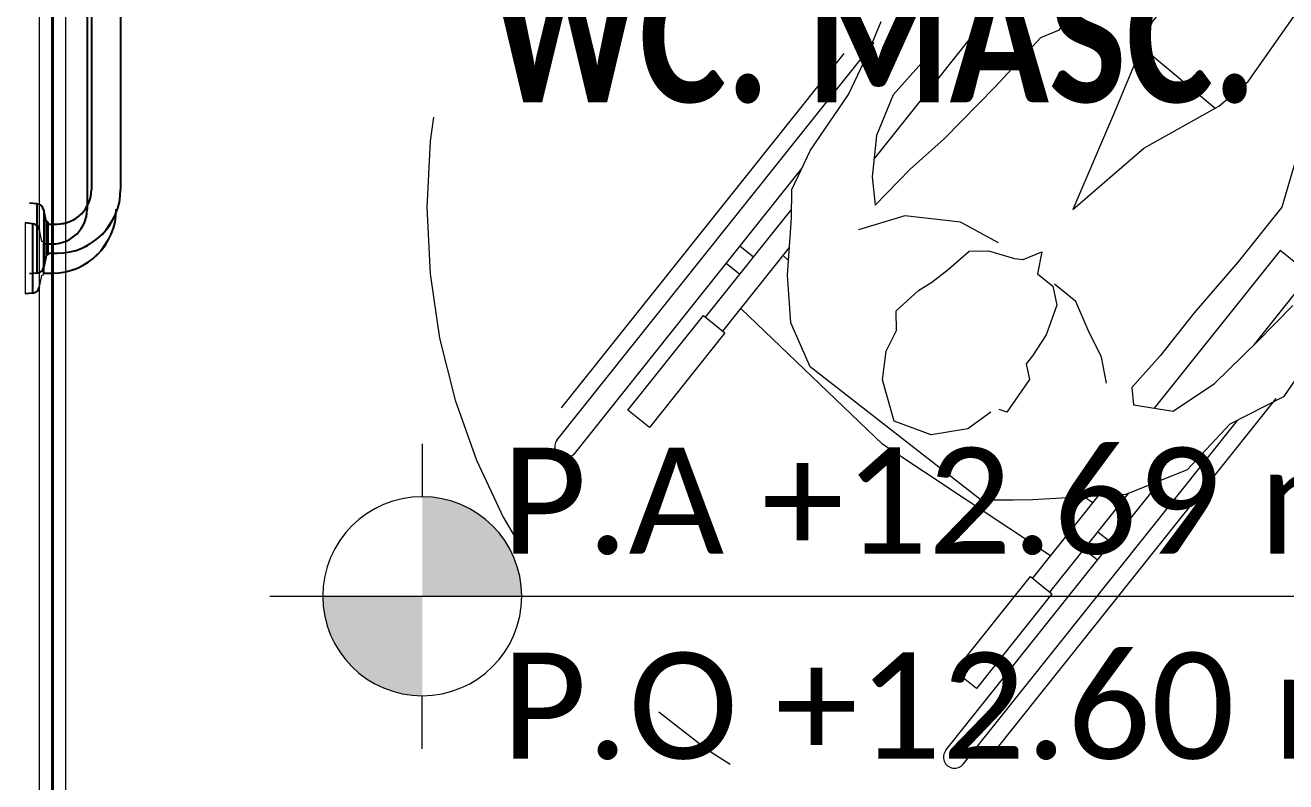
# Model space of a CAD drawing. Extents: x -14.2 to 52.3, y 3.7 to 90.9.
# Drawn here: x 28.876 to 30.302, y 19.298 to 20.154 of the extents above; entities that cross this region are included whole.
import ezdxf

# ---------------------------------------------------------------- set-up
doc = ezdxf.new("R2010")
doc.units = 0
doc.linetypes.add('limpo_PINI-PSG-PE-0102-LAZ-R00$0$IMPORT-IMPORT-DASHDOT', pattern=[1, 0.5, -0.25, 0, -0.25])
for name, color, linetype, lineweight, true_color in [('limpo_PINI-PSG-PE-0102-LAZ-R00$0$0-16', 7, 'limpo_PINI-PSG-PE-0102-LAZ-R00$0$IMPORT-IMPORT-DASHDOT', 5, 0x999999), ('limpo_PINI-PSG-PE-0102-LAZ-R00$0$0-19', 7, 'Continuous', 25, 0x999999), ('limpo_PINI-PSG-PE-0102-LAZ-R00$0$0-8', 7, 'Continuous', 5, 0x999999)]:
    doc.layers.add(name, color=color, linetype=linetype, lineweight=lineweight, true_color=true_color)
for name, color, linetype, lineweight in [('limpo_PINI-PSG-PE-0102-LAZ-R00$0$0-20', 7, 'Continuous', 5), ('limpo_PINI-PSG-PE-0102-LAZ-R00$0$A-AREA-IDEN', 2, 'Continuous', 5), ('limpo_PINI-PSG-PE-0102-LAZ-R00$0$A-WALL', 1, 'Continuous', 5), ('limpo_PINI-PSG-PE-0102-LAZ-R00$0$A-WALL-FNSH', 1, 'Continuous', 40), ('limpo_PINI-PSG-PE-0102-LAZ-R00$0$G-ANNO-DIMS', 1, 'Continuous', 5), ('limpo_PINI-PSG-PE-0102-LAZ-R00$0$LAYOUT_AMB_LAZ_dwg', 8, 'Continuous', 5)]:
    doc.layers.add(name, color=color, linetype=linetype, lineweight=lineweight)
doc.layers.add('limpo_PINI-PSG-PE-0102-LAZ-R00$0$XR_ARQT', color=7, linetype='Continuous')
doc.layers.add('XR_ARQT', color=7, linetype='Continuous')
doc.styles.add('limpo_PINI-PSG-PE-0102-LAZ-R00$0$Calibri_2', font='calibri.ttf', dxfattribs={"height": 0.22})
doc.styles.add('limpo_PINI-PSG-PE-0102-LAZ-R00$0$Calibri_B', font='calibrib.ttf', dxfattribs={"width": 0.8, "height": 150})

# ---------------------------------------------------------------- blocks, each defined once
blk = doc.blocks.new('limpo_PINI-PSG-PE-0102-LAZ-R00$0$LAZ GERAL - PNE_dwg-25011385-009 - PRE - PAV_ LAZER - GERAL')
at = {"layer": 'limpo_PINI-PSG-PE-0102-LAZ-R00$0$0-16'}
blk.add_arc((8.4534, -4.8828), 0.75, 4.0418, 355.9582, dxfattribs=at)
at = {"layer": 'limpo_PINI-PSG-PE-0102-LAZ-R00$0$0-19'}
for points in [[(7.3242, -4.1733), (7.3242, -4.1733), (7.3242, -4.8623), (7.3242, -4.8623)], [(7.3572, -4.1733), (7.3572, -4.1733), (7.3572, -4.8623), (7.3572, -4.8623)], [(7.2853, -4.9345), (7.3251, -4.9345), (7.3572, -4.9021), (7.3572, -4.8623)], [(7.2853, -4.9015), (7.3067, -4.9015), (7.3242, -4.884), (7.3242, -4.8623)], [(7.2625, -4.8787), (7.2625, -4.8787), (7.2543, -4.8778), (7.2543, -4.8778)], [(7.2704, -4.8857), (7.2695, -4.882), (7.2664, -4.8789), (7.2622, -4.8787)], [(7.2625, -4.8787), (7.2625, -4.8787), (7.2625, -4.9523), (7.2625, -4.9523)], [(7.2704, -4.8857), (7.2704, -4.8857), (7.2704, -4.9461), (7.2704, -4.9461)], [(7.2729, -4.8987), (7.2729, -4.8987), (7.2704, -4.8857), (7.2704, -4.8857)], [(7.2729, -4.8987), (7.2729, -4.8987), (7.2729, -4.9345), (7.2729, -4.9345)], [(7.2749, -4.899), (7.2749, -4.899), (7.2729, -4.8987), (7.2729, -4.8987)], [(7.2749, -4.899), (7.2749, -4.899), (7.2749, -4.9342), (7.2749, -4.9342)], [(7.2749, -4.9015), (7.2749, -4.9015), (7.2853, -4.9015), (7.2853, -4.9015)], [(7.2729, -4.937), (7.2729, -4.937), (7.2704, -4.95), (7.2704, -4.95)], [(7.2704, -4.9461), (7.2704, -4.9461), (7.2704, -4.95), (7.2704, -4.95)], [(7.2729, -4.9345), (7.2729, -4.9345), (7.2729, -4.937), (7.2729, -4.937)], [(7.2749, -4.9365), (7.2749, -4.9365), (7.2729, -4.937), (7.2729, -4.937)], [(7.2749, -4.9342), (7.2749, -4.9342), (7.2749, -4.9365), (7.2749, -4.9365)], [(7.2749, -4.9345), (7.2749, -4.9345), (7.2853, -4.9345), (7.2853, -4.9345)], [(7.2625, -4.9571), (7.2625, -4.9571), (7.2543, -4.9579), (7.2543, -4.9579)], [(7.2625, -4.9571), (7.2664, -4.9568), (7.2695, -4.954), (7.2704, -4.95)], [(7.2625, -4.9523), (7.2625, -4.9523), (7.2625, -4.9571), (7.2625, -4.9571)]]:
    blk.add_open_spline(points, degree=3, dxfattribs=at)
at = {"layer": 'limpo_PINI-PSG-PE-0102-LAZ-R00$0$0-20', "flags": 128}
for points in [[(7.2543, -4.9579), (7.2625, -4.9571), (7.2636, -4.9569), (7.2649, -4.9565), (7.266, -4.956), (7.2676, -4.9549), (7.2684, -4.9541), (7.2694, -4.9525), (7.2704, -4.95), (7.2729, -4.937), (7.2749, -4.9365), (7.2749, -4.9345), (7.2853, -4.9345), (7.2899, -4.9344), (7.2962, -4.9337), (7.3059, -4.9315), (7.3123, -4.9292), (7.3281, -4.9203), (7.3394, -4.9098), (7.3512, -4.8911), (7.3547, -4.8814), (7.3566, -4.8716), (7.3572, -4.8623), (7.3572, -4.1733)], [(7.3242, -4.1733), (7.3242, -4.8623), (7.3233, -4.8708), (7.3214, -4.877), (7.3183, -4.8831), (7.3144, -4.8883), (7.3102, -4.8924), (7.3041, -4.8966), (7.2951, -4.9002), (7.2886, -4.9014), (7.2853, -4.9015), (7.2749, -4.9015), (7.2749, -4.899), (7.2729, -4.8987), (7.2704, -4.8857), (7.2697, -4.8839), (7.2688, -4.8823), (7.2668, -4.8803), (7.2651, -4.8794), (7.2632, -4.8788), (7.2625, -4.8787), (7.2543, -4.8778)]]:
    blk.add_lwpolyline(points, dxfattribs=at)
at = {"layer": 'limpo_PINI-PSG-PE-0102-LAZ-R00$0$0-8'}
for p, q in [((7.8508, -5.1455), (8.2095, -4.6961)), ((8.5947, -4.7706), (8.5119, -4.7014)), ((7.8557, -5.1094), (8.1754, -4.7089)), ((7.8704, -5.1611), (8.1275, -4.8389)), ((8.0186, -5.0069), (8.1161, -4.8848)), ((8.0382, -5.0225), (8.1135, -4.9282)), ((8.0729, -4.939), (8.0575, -4.9267)), ((8.0573, -4.9585), (8.0419, -4.9462)), ((8.1124, -4.9429), (8.1064, -4.9371)), ((8.3442, -5.4993), (8.6639, -5.0988)), ((8.31, -5.512), (8.6201, -5.1236)), ((8.2905, -5.4964), (8.5341, -5.1912)), ((8.3884, -5.3021), (8.4627, -5.209)), ((8.408, -5.3177), (8.497, -5.2061)), ((8.4566, -5.2166), (8.4464, -5.2099)), ((8.4776, -5.262), (8.4622, -5.2497)), ((8.462, -5.2815), (8.4466, -5.2692))]:
    blk.add_line(p, q, dxfattribs=at)
at = {"layer": 'limpo_PINI-PSG-PE-0102-LAZ-R00$0$0-8', "flags": 128}
for points in [[(8.3303, -5.2136), (8.1369, -5.0628), (8.1152, -5.0131), (8.1112, -4.9594), (8.116, -4.8946), (8.1164, -4.8625), (8.1375, -4.818), (8.1805, -4.755), (8.2016, -4.7105), (8.2174, -4.6726)], [(8.2676, -4.6549), (8.2721, -4.6946), (8.2628, -4.7197), (8.2307, -4.7554), (8.2119, -4.8016), (8.2071, -4.8483), (8.2106, -4.88), (8.2502, -4.8395), (8.2885, -4.8051), (8.3461, -4.7464), (8.398, -4.6905), (8.4191, -4.6821), (8.4587, -4.6235)], [(8.6756, -4.4466), (8.654, -4.4691), (8.6285, -4.5282), (8.5881, -4.5969), (8.5243, -4.6723), (8.5037, -4.7207), (8.48, -4.7775), (8.4339, -4.885), (8.5144, -4.8158), (8.5993, -4.7682), (8.6323, -4.7404), (8.6859, -4.6642)], [(8.6892, -4.8183), (8.6703, -4.8826), (8.6211, -4.9443), (8.5714, -5.002), (8.5327, -5.0505), (8.5006, -5.0862), (8.5028, -5.106), (8.5477, -5.113), (8.5944, -5.0817), (8.6432, -5.0341), (8.6828, -4.9935)], [(8.6947, -5.0644), (8.6723, -5.097), (8.6116, -5.1279), (8.5632, -5.1795), (8.4941, -5.2073), (8.3885, -5.2131), (8.3664, -5.2136), (8.3303, -5.2136)], [(8.2091, -4.8284), (8.3377, -4.6673), (8.3035, -4.64), (8.2706, -4.6813)], [(8.1162, -4.8755), (8.1158, -4.8752), (8.1162, -4.8746)], [(8.3498, -4.9226), (8.3071, -4.8993), (8.2441, -4.8923), (8.1917, -4.9082)], [(8.3412, -5.1141), (8.3153, -5.1331), (8.2739, -5.1397), (8.232, -5.1244), (8.2188, -5.0777), (8.2231, -5.0451), (8.2346, -5.0218), (8.2341, -4.9997), (8.2596, -4.9768), (8.2746, -4.9671), (8.2931, -4.953), (8.3168, -4.9323), (8.3388, -4.9318), (8.3679, -4.9406), (8.378, -4.9415), (8.3991, -4.9331), (8.3939, -4.9577), (8.4115, -4.9718), (8.4159, -4.9934), (8.4037, -5.0269), (8.3883, -5.0506), (8.3812, -5.0595), (8.3852, -5.0771), (8.3593, -5.1141), (8.3509, -5.111)], [(8.6393, -5.0379), (8.7026, -4.9586), (8.6684, -4.9313), (8.5261, -5.1096)], [(8.472, -5.0814), (8.4666, -5.0519), (8.4512, -5.0215), (8.4375, -4.9889), (8.4133, -4.9696)], [(8.4088, -5.2765), (8.219, -5.1509), (8.0586, -4.997)]]:
    blk.add_lwpolyline(points, dxfattribs=at)
for points in [[(7.9553, -5.1314), (7.9309, -5.1119), (8.0162, -5.005), (8.0406, -5.0245)], [(8.386, -5.3001), (8.4104, -5.3196), (8.3251, -5.4265), (8.3007, -5.407)]]:
    blk.add_lwpolyline(points, close=True, dxfattribs=at)
at = {"layer": 'limpo_PINI-PSG-PE-0102-LAZ-R00$0$0-8'}
for centre, major_axis, start_param, end_param in [((7.8606, -5.1533), (0.0013, 0.0124), 1.002164, 4.143757), ((8.3002, -5.5042), (-0.0054, 0.0113), 0.448591, 3.590184)]:
    blk.add_ellipse(centre, major_axis=major_axis, ratio=1, start_param=start_param, end_param=end_param, dxfattribs=at)
blk = doc.blocks.new('limpo_PINI-PSG-PE-0102-LAZ-R00$0$LAYOUT_AMB_LAZ_dwg-2867451-5PPE_008_LAZER__P_A_0_09_')
at = {"color": 9, "lineweight": 5, "flags": 128}
blk.add_lwpolyline([(37479.3, 14855.3), (37479.3, 14166.3), (37478.4, 14157.8), (37476.4, 14151.6), (37473.4, 14145.5), (37469.5, 14140.3), (37465.3, 14136.2), (37459.2, 14132), (37450.2, 14128.3), (37443.7, 14127.2), (37440.4, 14127.1), (37429.9, 14127.1), (37429.9, 14129.6), (37427.9, 14129.9), (37425.4, 14142.9), (37424.8, 14144.7), (37423.8, 14146.3), (37421.8, 14148.3), (37420.2, 14149.2), (37418.3, 14149.8), (37417.5, 14149.9), (37409.3, 14150.8), (37409.3, 14070.7), (37417.5, 14071.5), (37418.7, 14071.7), (37420, 14072), (37421, 14072.5), (37422.6, 14073.7), (37423.4, 14074.5), (37424.5, 14076), (37425.4, 14078.6), (37427.9, 14091.5), (37429.9, 14092.1), (37429.9, 14094.1), (37440.4, 14094.1), (37445, 14094.2), (37451.3, 14094.9), (37460.9, 14097.1), (37467.3, 14099.3), (37483.2, 14108.3), (37494.5, 14118.7), (37506.3, 14137.4), (37509.7, 14147.2), (37511.7, 14157), (37512.3, 14166.3)], dxfattribs=at)
at = {"color": 71, "lineweight": 25}
for points in [[(37479.3, 14855.3), (37479.3, 14855.3), (37479.3, 14166.3), (37479.3, 14166.3)], [(37440.4, 14094.1), (37480.1, 14094.1), (37512.3, 14126.5), (37512.3, 14166.3)], [(37440.4, 14127.1), (37461.8, 14127.1), (37479.3, 14144.6), (37479.3, 14166.3)], [(37417.5, 14149.9), (37417.5, 14149.9), (37409.3, 14150.8), (37409.3, 14150.8)], [(37425.4, 14142.9), (37424.6, 14146.5), (37421.5, 14149.6), (37417.2, 14149.9)], [(37417.5, 14149.9), (37417.5, 14149.9), (37417.5, 14076.3), (37417.5, 14076.3)], [(37429.9, 14129.6), (37429.9, 14129.6), (37429.9, 14094.4), (37429.9, 14094.4)], [(37429.9, 14127.1), (37429.9, 14127.1), (37440.4, 14127.1), (37440.4, 14127.1)], [(37429.9, 14094.1), (37429.9, 14094.1), (37440.4, 14094.1), (37440.4, 14094.1)], [(37417.5, 14071.5), (37417.5, 14071.5), (37409.3, 14070.7), (37409.3, 14070.7)], [(37417.5, 14071.5), (37421.5, 14071.8), (37424.6, 14074.6), (37425.4, 14078.6)], [(37417.5, 14076.3), (37417.5, 14076.3), (37417.5, 14071.5), (37417.5, 14071.5)]]:
    blk.add_open_spline(points, degree=3, dxfattribs=at)
blk = doc.blocks.new('limpo_PINI-PSG-PE-0102-LAZ-R00$0$Elevações de ponto - M_Cota de elevação - Alvo preenchido-23738-5PPE_008_LAZER__P_A_0_09_')
at = {"layer": 'limpo_PINI-PSG-PE-0102-LAZ-R00$0$G-ANNO-DIMS'}
h = blk.add_hatch(color=256, dxfattribs=at)
edge = h.paths.add_edge_path()
edge.add_line((0, 0), (-1.5, 0))
edge.add_arc((0, 0), 1.5, 90, 180, ccw=False)
edge.add_line((0, 1.5), (0, 0))
h = blk.add_hatch(color=256, dxfattribs=at)
edge = h.paths.add_edge_path()
edge.add_line((0, 0), (1.5, 0))
edge.add_arc((0, 0), 1.5, 270, 360, ccw=False)
edge.add_line((0, -1.5), (0, 0))
for p, q in [((0, 2.3), (0, 1.5)), ((-2.3, 0), (14.5, 0)), ((0, -2.3), (0, -1.5))]:
    blk.add_line(p, q, dxfattribs=at)
blk.add_circle((0, 0), 1.5, dxfattribs=at)
blk = doc.blocks.new('limpo_PINI-PSG-PE-0102-LAZ-R00$0$A$C745163c0')
at = {"layer": 'limpo_PINI-PSG-PE-0102-LAZ-R00$0$A-WALL', "color": 50}
blk.add_line((14810, -740.1), (14810, -6080), dxfattribs=at)
at = {"layer": 'limpo_PINI-PSG-PE-0102-LAZ-R00$0$A-WALL', "color": 170, "lineweight": 40}
blk.add_line((14825, -6095), (14825, -755.1), dxfattribs=at)
at = {"layer": 'limpo_PINI-PSG-PE-0102-LAZ-R00$0$A-WALL-FNSH', "lineweight": 5}
blk.add_line((14840, -6080), (14840, -770.1), dxfattribs=at)
at = {"layer": 'limpo_PINI-PSG-PE-0102-LAZ-R00$0$G-ANNO-DIMS', "extrusion": (0, 0, -1), "xscale": 74.99999999999996, "yscale": 74.99999999999996, "zscale": 74.99999999999996, "rotation": 180}
blk.add_blockref('limpo_PINI-PSG-PE-0102-LAZ-R00$0$Elevações de ponto - M_Cota de elevação - Alvo preenchido-23738-5PPE_008_LAZER__P_A_0_09_', (-15243.2, -2100.9), dxfattribs=at)
at = {"layer": 'limpo_PINI-PSG-PE-0102-LAZ-R00$0$LAYOUT_AMB_LAZ_dwg', "color": 9}
blk.add_blockref('limpo_PINI-PSG-PE-0102-LAZ-R00$0$LAYOUT_AMB_LAZ_dwg-2867451-5PPE_008_LAZER__P_A_0_09_', (-22615.1, -15829.6), dxfattribs=at)
at = {"layer": 'limpo_PINI-PSG-PE-0102-LAZ-R00$0$A-AREA-IDEN', "insert": (15321, -1392.4), "char_height": 150, "width": 1082.278, "attachment_point": 1, "style": 'limpo_PINI-PSG-PE-0102-LAZ-R00$0$Calibri_B'}
blk.add_mtext('WC. MASC.', dxfattribs=at)
at = {"layer": 'limpo_PINI-PSG-PE-0102-LAZ-R00$0$G-ANNO-DIMS', "insert": (15332.6, -1932.9), "char_height": 120, "width": 1240.975, "attachment_point": 1, "line_spacing_factor": 1.158048, "style": 'limpo_PINI-PSG-PE-0102-LAZ-R00$0$Calibri_2'}
blk.add_mtext('P.A +12.69 m\\PP.O +12.60 m', dxfattribs=at)
blk = doc.blocks.new('limpo_PINI-PSG-PE-0102-LAZ-R00')
at = {"layer": 'limpo_PINI-PSG-PE-0102-LAZ-R00$0$XR_ARQT', "xscale": 0.001000000000038553, "yscale": 0.001000000000038553, "zscale": 0.001000000000038553}
blk.add_blockref('limpo_PINI-PSG-PE-0102-LAZ-R00$0$A$C745163c0', (14.124, 21.592), dxfattribs=at)
at = {"layer": 'limpo_PINI-PSG-PE-0102-LAZ-R00$0$XR_ARQT'}
blk.add_blockref('limpo_PINI-PSG-PE-0102-LAZ-R00$0$LAZ GERAL - PNE_dwg-25011385-009 - PRE - PAV_ LAZER - GERAL', (21.6689, 24.8134), dxfattribs=at)

msp = doc.modelspace()

# ---------------------------------------------------------------- block references
at = {"layer": 'XR_ARQT'}
msp.add_blockref('limpo_PINI-PSG-PE-0102-LAZ-R00', (-0.0418, 0.017), dxfattribs=at)

doc.saveas('drawing.dxf')
